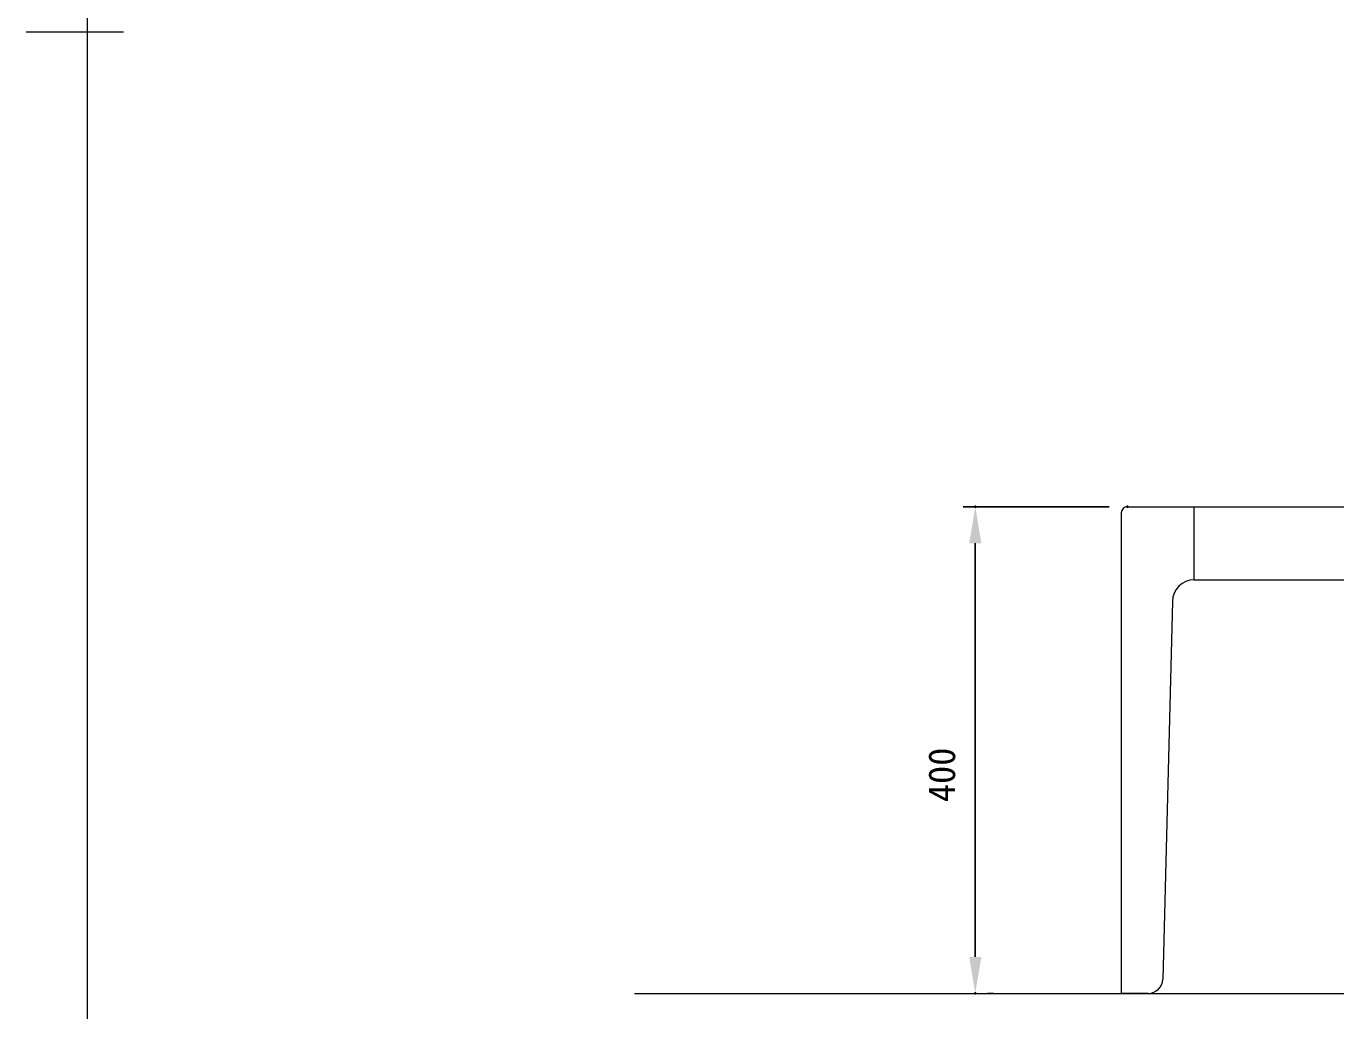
# Model space of a CAD drawing. Units: millimetres, scale not verified. Extents: x -203 to 203, y -143 to 143.
# Drawn here: x -203 to -95.4, y -80.4 to 0.5 of the extents above; entities that cross this region are included whole.
import ezdxf
from ezdxf.enums import TextEntityAlignment as Align

# ---------------------------------------------------------------- set-up
doc = ezdxf.new("R2010")
doc.units = ezdxf.units.MM
doc.header["$LTSCALE"] = 0.5
doc.header["$PDMODE"] = 32
doc.header["$PDSIZE"] = 0.1
for name, color, linetype, lineweight in [('0-1_DIMENSION_LINES$02_DIMENSI', 7, 'Continuous', 25), ('0-4_DIMENSION_LINES$03_LINES', 7, 'Continuous', 18), ('0-8_図面_FORMAT$01_WAKU$OUT_LINE', 6, 'Continuous', 18)]:
    doc.layers.add(name, color=color, linetype=linetype, lineweight=lineweight)
doc.layers.add('0-2_DEFPOINTS', color=7, linetype='Continuous')
doc.styles.add('ＭＳ ゴシック', font='')
doc.styles.get('ＭＳ ゴシック').set_extended_font_data('MS Gothic')

# ---------------------------------------------------------------- blocks, each defined once
blk = doc.blocks.new('D2')
at = {"layer": '0-1_DIMENSION_LINES$02_DIMENSI'}
for p, q in [((192, 219), (168, 219)), ((170, 145), (170, 213)), ((173, 139), (172, 139))]:
    blk.add_line(p, q, dxfattribs=at)
for points in [[(171, 213), (169, 213), (170, 219)], [(169, 145), (171, 145), (170, 139)]]:
    blk.add_solid(points, dxfattribs=at)
at = {"layer": '0-2_DEFPOINTS'}
for p in [(170, 219), (195, 219), (170, 139)]:
    blk.add_point(p, dxfattribs=at)
at = {"layer": '0-1_DIMENSION_LINES$02_DIMENSI', "style": 'ＭＳ ゴシック'}
blk.add_text('400', height=4.399, rotation=90, dxfattribs=at).set_placement((168, 170.429), align=Align.BOTTOM_LEFT)

msp = doc.modelspace()

# ---------------------------------------------------------------- linework, layer by layer
at = {"layer": '0-4_DIMENSION_LINES$03_LINES'}
for p, q in [((-113, -39.5), (-113, -79)), ((-112.5, -39), (-43.5, -39)), ((-107, -45), (-107, -39)), ((-107, -45), (-49, -45)), ((-108.8, -46.8), (-109.5883, -77.8305)), ((-153, -79), (-3, -79)), ((-110.7879, -79), (-113, -79))]:
    msp.add_line(p, q, dxfattribs=at)
for centre, radius, start, end in [((-112.5, -39.5), 0.5, 90, 180), ((-107, -46.8), 1.8, 90, 180), ((-110.7879, -77.8), 1.2, 270, 358.54472)]:
    msp.add_arc(centre, radius, start, end, dxfattribs=at)
at = {"layer": '0-8_図面_FORMAT$01_WAKU$OUT_LINE'}
for p, q in [((-198, 138), (-198, -138)), ((-195, 0), (-203, 0))]:
    msp.add_line(p, q, dxfattribs=at)

# ---------------------------------------------------------------- block references
at = {"layer": '0-1_DIMENSION_LINES$02_DIMENSI', "xscale": 0.5, "yscale": 0.5}
msp.add_blockref('D2', (-210, -148.5), dxfattribs=at)

doc.saveas('drawing.dxf')
